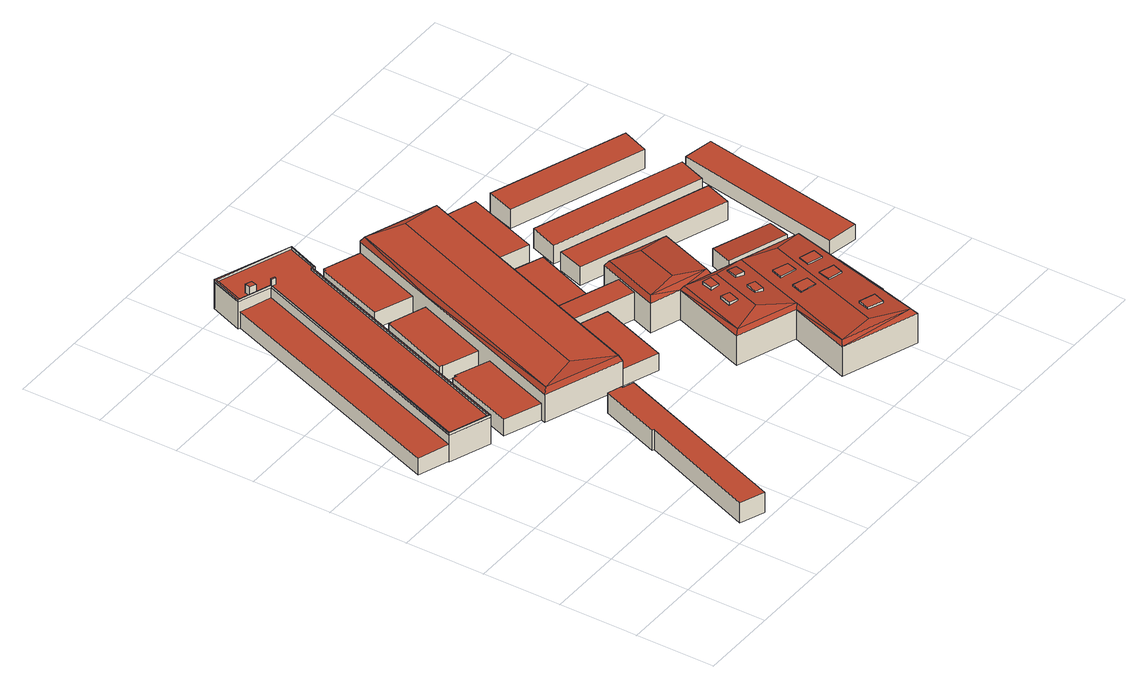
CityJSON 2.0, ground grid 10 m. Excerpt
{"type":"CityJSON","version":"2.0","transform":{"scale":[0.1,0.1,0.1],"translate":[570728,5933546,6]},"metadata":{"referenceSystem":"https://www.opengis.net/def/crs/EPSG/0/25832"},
"CityObjects":{
"building1":{"type":"Building","attributes":{"Grundfläche 2D":"79.797248","Grundhöhe NN":"6.569"},"geometry":[{"type":"Solid","lod":"3","boundaries":[[[[0,1,2,3,4,5,6,7]],[[8,9,4,3]],[[9,10,5,4]],[[10,11,6,5]],[[11,12,7,6]],[[12,13,0,7]],[[13,14,1,0]],[[14,15,2,1]],[[15,8,3,2]],[[10,9,8,15,14,13,12,11]]]],"semantics":{"surfaces":[{"type":"RoofSurface"},{"type":"WallSurface"},{"type":"GroundSurface"}],"values":[[0,1,1,1,1,1,1,1,1,2]]}}]},
"building2":{"type":"Building","attributes":{"Grundfläche 2D":"362.356813","Grundhöhe NN":"7.075"},"children":["building2-1","building2-2","building2-3","building2-4"],"geometry":[{"type":"Solid","lod":"3","boundaries":[[[[16,17,18,19,20,21,22,23,24]],[[25,26,27,28]],[[18,17,29,30]],[[19,18,30,31]],[[20,19,31,32]],[[21,20,32,33]],[[22,21,33,34]],[[27,23,22,34,35,28]],[[36,16,24,23,27,26,37]],[[17,16,36,29]],[[25,28,35,38]],[[26,25,38,37]],[[30,29,36,37,38,35,34,33,32,31]]]],"semantics":{"surfaces":[{"type":"RoofSurface"},{"type":"WallSurface"},{"type":"GroundSurface"}],"values":[[0,0,1,1,1,1,1,1,1,1,1,1,2]]}}]},
"building2-1":{"type":"BuildingInstallation","parents":["building2"],"geometry":[{"type":"MultiSurface","lod":"3","boundaries":[[[39,40,41,42]],[[42,41,43,44]],[[44,45,39,42]],[[45,46,40,39]],[[41,40,46,43]]],"semantics":{"surfaces":[{"type":"RoofSurface"},{"type":"WallSurface"}],"values":[0,1,1,1,1]}}]},
"building2-2":{"type":"BuildingInstallation","parents":["building2"],"geometry":[{"type":"MultiSurface","lod":"3","boundaries":[[[47,48,49,50]],[[51,52,50,49]],[[47,50,52,53]],[[53,54,48,47]],[[49,48,54,51]]],"semantics":{"surfaces":[{"type":"RoofSurface"},{"type":"WallSurface"}],"values":[0,1,1,1,1]}}]},
"building2-3":{"type":"BuildingInstallation","parents":["building2"],"geometry":[{"type":"MultiSurface","lod":"3","boundaries":[[[55,56,57,58]],[[17,18,57,56]],[[55,58,59,60]]],"semantics":{"surfaces":[{"type":"RoofSurface"},{"type":"WallSurface"}],"values":[0,1,1]}}]},
"building2-4":{"type":"BuildingInstallation","parents":["building2"],"geometry":[{"type":"MultiSurface","lod":"3","boundaries":[[[61,62,63,64,65,66,56,55,67,68,69,70,71,72,58,57,73]],[[60,74,67,55]],[[68,67,74,75]],[[75,76,69,68]],[[70,69,76,77]],[[71,70,77,78]],[[72,71,78,79]],[[58,72,79,59]],[[18,19,73,57]],[[19,20,61,73]],[[20,21,62,61]],[[21,22,63,62]],[[22,23,64,63]],[[23,24,16,66,65,64]],[[16,17,56,66]]],"semantics":{"surfaces":[{"type":"RoofSurface"},{"type":"WallSurface"}],"values":[0,1,1,1,1,1,1,1,1,1,1,1,1,1,1]}}]},
"building3":{"type":"Building","attributes":{"Grundfläche 2D":"647.611914","Grundhöhe NN":"7.028"},"geometry":[{"type":"Solid","lod":"3","boundaries":[[[[80,81,82,83,84,85,86,87]],[[88,89,90,91,92]],[[93,94,90]],[[90,94,91]],[[92,95,96]],[[92,91,95]],[[93,97,98,94]],[[99,100,101,102,96,95,98,97]],[[103,104,98,95]],[[104,103,91,94]],[[95,91,103]],[[104,94,98]],[[105,106,107,108]],[[109,110,111,112,113,114]],[[115,116,117,118]],[[119,120,121,122,123,124]],[[125,126,127,128]],[[85,84,129,130]],[[86,85,130,131]],[[87,86,131,132]],[[80,87,132,133]],[[81,80,133,134]],[[82,81,134,135]],[[83,82,135,136]],[[137,129,84,83,136,138,121,120,139,140,93,90,89,88,92,141,142,114,113]],[[97,93,140,143]],[[105,108,144,145,118,117,146,147,128,127,148,149,96,102,101,100,99,97,143,150]],[[92,96,149,141]],[[108,107,151,144]],[[106,105,150,152]],[[107,106,152,151]],[[109,114,142,153]],[[110,109,153,154]],[[111,110,154,155]],[[112,111,155,156]],[[113,112,156,137]],[[115,118,145,157]],[[116,115,157,158]],[[117,116,158,146]],[[122,121,138,159]],[[123,122,159,160]],[[124,123,160,161]],[[119,124,161,162]],[[120,119,162,139]],[[125,128,147,163]],[[126,125,163,164]],[[127,126,164,148]],[[159,138,136,135,134,133,132,131,130,129,137,156,155,154,153,142,141,149,148,164,163,147,146,158,157,145,144,151,152,150,143,140,139,162,161,160]]]],"semantics":{"surfaces":[{"type":"RoofSurface"},{"type":"WallSurface"},{"type":"GroundSurface"}],"values":[[0,0,0,0,0,0,0,0,0,0,0,0,0,0,0,0,0,1,1,1,1,1,1,1,1,1,1,1,1,1,1,1,1,1,1,1,1,1,1,1,1,1,1,1,1,1,1,2]]}}]},
"building4":{"type":"Building","attributes":{"Grundfläche 2D":"366.709079","Grundhöhe NN":"6.618"},"children":["building4-1","building4-2","building4-3","building4-4","building4-5","building4-6","building4-7","building4-8","building4-9"],"geometry":[{"type":"Solid","lod":"3","boundaries":[[[[165,166,167,168]],[[168,167,169]],[[167,170,169]],[[171,172,165]],[[172,166,165]],[[173,174,171]],[[174,175,172]],[[176,175,174,177]],[[172,175,176,178,166]],[[166,179,167]],[[179,166,178,180]],[[170,167,179,180]],[[178,176,177]],[[180,178,170]],[[174,172,171]],[[181,177,174,173]],[[182,177,181]],[[182,183,178,177]],[[184,178,183,185]],[[169,170,184]],[[170,178,184]],[[186,187,188,189]],[[190,191,192,193,194]],[[194,193,195,196]],[[169,192,191]],[[184,197,169]],[[197,192,169]],[[198,197,199]],[[197,184,199]],[[198,196,195,197]],[[200,197,195,201]],[[200,201,193,192]],[[195,193,201]],[[200,192,197]],[[202,203,204,205]],[[165,168,206,207]],[[171,165,207,208]],[[173,171,208,209]],[[188,210,211,182,181,173,209,212,189]],[[183,182,211,213]],[[168,169,214,206]],[[186,189,212,215]],[[187,186,215,216]],[[188,187,216,210]],[[205,217,218,191,190,194,219,220,202]],[[169,191,218,214]],[[185,199,184]],[[199,185,183,198]],[[198,183,213,221,196]],[[194,196,221,219]],[[205,204,222,217]],[[203,202,220,223]],[[204,203,223,222]],[[206,214,218,217,222,223,220,219,221,213,211,210,216,215,212,209,208,207]]]],"semantics":{"surfaces":[{"type":"RoofSurface"},{"type":"WallSurface"},{"type":"GroundSurface"}],"values":[[0,0,0,0,0,0,0,0,0,0,0,0,0,0,0,0,0,0,0,0,0,0,0,0,0,0,0,0,0,0,0,0,0,0,0,1,1,1,1,1,1,1,1,1,1,1,1,1,1,1,1,1,1,2]]}}]},
"building4-1":{"type":"BuildingInstallation","parents":["building4"],"geometry":[{"type":"MultiSurface","lod":"3","boundaries":[[[224,225,226,227,228]],[[229,230,226,225]],[[231,232,227,226,230]],[[232,233,228,227]],[[225,224,228,233,234,229]]],"semantics":{"surfaces":[{"type":"RoofSurface"},{"type":"WallSurface"}],"values":[0,1,1,1,1]}}]},
"building4-2":{"type":"BuildingInstallation","parents":["building4"],"geometry":[{"type":"MultiSurface","lod":"3","boundaries":[[[235,236,237,238]],[[239,236,235,240]],[[239,241,237,236]],[[241,242,238,237]],[[240,235,238,242]]],"semantics":{"surfaces":[{"type":"RoofSurface"},{"type":"WallSurface"}],"values":[0,1,1,1,1]}}]},
"building4-3":{"type":"BuildingInstallation","parents":["building4"],"geometry":[{"type":"MultiSurface","lod":"3","boundaries":[[[243,244,245,246]],[[246,245,247,248]],[[243,246,248,249]],[[244,243,249,250]],[[245,244,250,247]]],"semantics":{"surfaces":[{"type":"RoofSurface"},{"type":"WallSurface"}],"values":[0,1,1,1,1]}}]},
"building4-4":{"type":"BuildingInstallation","parents":["building4"],"geometry":[{"type":"MultiSurface","lod":"3","boundaries":[[[251,252,253,254]],[[254,253,255,256]],[[251,254,256,257]],[[252,251,257,258]],[[253,252,258,255]]],"semantics":{"surfaces":[{"type":"RoofSurface"},{"type":"WallSurface"}],"values":[0,1,1,1,1]}}]},
"building4-5":{"type":"BuildingInstallation","parents":["building4"],"geometry":[{"type":"MultiSurface","lod":"3","boundaries":[[[259,260,261,262]],[[263,264,260,259]],[[265,261,260,264,266]],[[265,267,262,261]],[[263,259,262,267,268]]],"semantics":{"surfaces":[{"type":"RoofSurface"},{"type":"WallSurface"}],"values":[0,1,1,1,1]}}]},
"building4-6":{"type":"BuildingInstallation","parents":["building4"],"geometry":[{"type":"MultiSurface","lod":"3","boundaries":[[[269,270,271,272]],[[272,271,273,274]],[[269,272,274,275]],[[270,269,275,276]],[[271,270,276,273]]],"semantics":{"surfaces":[{"type":"RoofSurface"},{"type":"WallSurface"}],"values":[0,1,1,1,1]}}]},
"building4-7":{"type":"BuildingInstallation","parents":["building4"],"geometry":[{"type":"MultiSurface","lod":"3","boundaries":[[[277,278,279,280]],[[280,279,281,282]],[[277,280,282,283]],[[278,277,283,284]],[[279,278,284,281]]],"semantics":{"surfaces":[{"type":"RoofSurface"},{"type":"WallSurface"}],"values":[0,1,1,1,1]}}]},
"building4-8":{"type":"BuildingInstallation","parents":["building4"],"geometry":[{"type":"MultiSurface","lod":"3","boundaries":[[[285,286,287,288]],[[289,290,288,287]],[[285,288,290,291]],[[291,292,286,285]],[[287,286,292,289]]],"semantics":{"surfaces":[{"type":"RoofSurface"},{"type":"WallSurface"}],"values":[0,1,1,1,1]}}]},
"building4-9":{"type":"BuildingInstallation","parents":["building4"],"geometry":[{"type":"MultiSurface","lod":"3","boundaries":[[[293,294,295,296]],[[296,295,297,298]],[[293,296,298,299]],[[294,293,299,300]],[[295,294,300,297]]],"semantics":{"surfaces":[{"type":"RoofSurface"},{"type":"WallSurface"}],"values":[0,1,1,1,1]}}]},
"building5":{"type":"Building","attributes":{"Grundfläche 2D":"70.108174","Grundhöhe NN":"7.028"},"geometry":[{"type":"Solid","lod":"3","boundaries":[[[[301,302,303,304]],[[305,306,304,303]],[[306,307,301,304]],[[307,308,302,301]],[[308,305,303,302]],[[308,307,306,305]]]],"semantics":{"surfaces":[{"type":"RoofSurface"},{"type":"WallSurface"},{"type":"GroundSurface"}],"values":[[0,1,1,1,1,2]]}}]},
"building6":{"type":"Building","attributes":{"Grundfläche 2D":"23.195525","Grundhöhe NN":"7.040"},"geometry":[{"type":"Solid","lod":"3","boundaries":[[[[309,310,311,312]],[[313,314,312,311]],[[314,315,309,312]],[[315,316,310,309]],[[316,313,311,310]],[[316,315,314,313]]]],"semantics":{"surfaces":[{"type":"RoofSurface"},{"type":"WallSurface"},{"type":"GroundSurface"}],"values":[[0,1,1,1,1,2]]}}]},
"building7":{"type":"Building","attributes":{"Grundfläche 2D":"71.974002","Grundhöhe NN":"7.028"},"geometry":[{"type":"Solid","lod":"3","boundaries":[[[[317,318,319,320]],[[321,322,320,319]],[[322,323,317,320]],[[323,324,318,317]],[[324,321,319,318]],[[324,323,322,321]]]],"semantics":{"surfaces":[{"type":"RoofSurface"},{"type":"WallSurface"},{"type":"GroundSurface"}],"values":[[0,1,1,1,1,2]]}}]},
"building8":{"type":"Building","attributes":{"Grundfläche 2D":"64.726806","Grundhöhe NN":"7.028"},"geometry":[{"type":"Solid","lod":"3","boundaries":[[[[325,326,327,328]],[[329,330,328,327]],[[330,331,325,328]],[[331,332,326,325]],[[332,329,327,326]],[[332,331,330,329]]]],"semantics":{"surfaces":[{"type":"RoofSurface"},{"type":"WallSurface"},{"type":"GroundSurface"}],"values":[[0,1,1,1,1,2]]}}]},
"building9":{"type":"Building","attributes":{"Grundfläche 2D":"85.208874","Grundhöhe NN":"6.781"},"geometry":[{"type":"Solid","lod":"3","boundaries":[[[[333,334,335,336]],[[337,338,336,335]],[[338,339,333,336]],[[339,340,334,333]],[[340,337,335,334]],[[340,339,338,337]]]],"semantics":{"surfaces":[{"type":"RoofSurface"},{"type":"WallSurface"},{"type":"GroundSurface"}],"values":[[0,1,1,1,1,2]]}}]}
},
"vertices":[
[218,251,33],[188,173,33],[191,172,33],[132,21,33],[163,9,33],[249,238,33],[235,243,33],[236,245,33],[132,21,6],[163,9,6],[249,238,6],[235,243,6],[236,245,6],[218,251,6],[188,173,6],[191,172,6],
[43,340,47],[95,321,47],[209,630,47],[212,628,47],[228,670,47],[132,706,47],[116,664,47],[157,649,47],[43,341,47],[5,355,33],[43,341,34],[157,649,34],[118,663,33],[95,321,11],[209,630,11],[212,628,11],[228,670,11],[132,706,11],[116,664,11],[118,663,11],[43,340,11],[43,341,11],[5,355,11],
[165,648,56],[166,650,56],[161,652,56],[160,650,56],[161,652,47],[160,650,47],[165,648,47],[166,650,47],
[140,657,59],[142,664,59],[134,667,59],[132,660,59],[134,667,47],[132,660,47],[140,657,47],[142,664,47],
[94,323,50],[95,321,50],[209,630,50],[208,631,50],[208,631,47],[94,323,47],
[228,670,50],[132,706,50],[116,664,50],[157,649,50],[43,341,50],[43,340,50],[44,341,50],[158,650,50],[118,664,50],[133,704,50],[227,670,50],[212,630,50],[212,628,50],[44,341,47],[158,650,47],[118,664,47],[133,704,47],[227,670,47],[212,630,47],
[157,429,32],[160,428,32],[160,427,32],[204,410,32],[238,502,32],[194,518,32],[193,517,32],[190,518,32],[280,615,47],[246,524,47],[238,502,47],[282,611,54],[281,616,47],[161,295,47],[166,297,54],[373,578,54],[378,580,47],[259,259,47],[257,263,54],[303,377,47],[335,464,47],[344,488,47],[377,578,47],[325,586,56],[217,300,56],[260,262,33],[308,245,33],[340,333,33],[293,350,33],[234,632,32],[233,629,32],[231,630,32],[199,542,32],[246,524,32],[280,615,32],[350,360,33],[383,446,33],[335,464,33],[303,377,33],[116,318,32],[163,300,32],[196,390,32],[153,407,32],[153,404,32],[148,406,32],[392,470,34],[425,562,34],[377,578,34],[344,488,34],[238,502,10],[194,518,10],[193,517,10],[190,518,10],[157,429,10],[160,428,10],[160,427,10],[204,410,10],[246,524,10],[196,390,10],[163,300,10],[161,295,10],[281,616,10],[280,615,10],[259,259,10],[293,350,10],[303,377,10],[335,464,10],[344,488,10],[377,578,10],[378,580,10],[260,262,10],[340,333,10],[308,245,10],[234,632,10],[233,629,10],[231,630,10],[199,542,10],[350,360,10],[383,446,10],[153,407,10],[153,404,10],[148,406,10],[116,318,10],[392,470,10],[425,562,10],
[443,156,46],[447,158,51],[372,185,51],[367,183,46],[402,280,46],[405,277,51],[414,77,46],[419,80,51],[510,43,46],[507,50,51],[465,76,53],[516,229,53],[553,227,51],[479,252,51],[414,189,56],[437,256,56],[528,111,46],[558,229,46],[445,268,45],[444,267,46],[444,268,45],[540,108,33],[558,178,33],[547,186,33],[528,111,33],[374,321,46],[364,293,46],[369,296,53],[395,368,53],[393,373,46],[467,342,53],[472,344,46],[442,272,53],[445,268,46],[444,268,46],[408,294,56],[428,348,55],[384,348,43],[303,377,43],[293,350,43],[374,321,43],[367,183,6],[443,156,6],[414,77,6],[510,43,6],[547,186,6],[558,229,6],[528,111,6],[445,268,6],[402,280,6],[540,108,6],[558,178,6],[374,321,6],[364,293,6],[393,373,6],[384,348,6],[472,344,6],[293,350,6],[303,377,6],
[533,194,54],[514,199,54],[510,186,54],[529,180,54],[533,193,54],[514,199,52],[510,186,52],[526,181,52],[529,180,52],[533,193,52],[533,194,52],
[416,225,57],[405,229,57],[400,215,57],[411,211,57],[405,229,53],[416,225,55],[400,215,53],[411,211,55],
[455,232,58],[460,246,56],[449,250,56],[444,236,58],[449,250,55],[444,236,55],[455,232,53],[460,246,53],
[416,260,57],[412,246,57],[422,243,57],[427,257,57],[422,243,55],[427,257,55],[416,260,53],[412,246,53],
[504,167,54],[500,152,54],[518,147,54],[523,161,54],[504,167,52],[500,152,52],[518,147,52],[508,150,52],[523,161,52],[516,163,52],
[443,199,57],[448,213,57],[438,217,57],[433,203,57],[438,217,54],[433,203,55],[443,199,53],[448,213,53],
[484,158,54],[488,172,54],[469,178,54],[464,164,54],[469,178,52],[464,164,52],[484,158,53],[488,172,53],
[494,191,54],[498,204,54],[479,211,54],[474,197,54],[479,211,52],[474,197,52],[494,191,53],[498,204,52],
[498,80,55],[503,94,55],[483,101,55],[479,87,55],[483,101,52],[479,87,52],[498,80,52],[503,94,52],
[576,335,35],[588,368,35],[399,434,35],[388,401,35],[399,434,10],[388,401,10],[576,335,10],[588,368,10],
[562,248,35],[571,276,33],[498,302,33],[487,274,35],[498,302,10],[487,274,10],[562,248,10],[571,276,10],
[595,381,35],[607,415,36],[417,481,36],[405,447,35],[417,481,10],[405,447,10],[595,381,10],[607,415,10],
[603,461,36],[615,494,37],[443,555,37],[432,521,36],[443,555,10],[432,521,10],[603,461,10],[615,494,10],
[626,202,28],[664,416,28],[626,423,28],[587,209,28],[626,423,8],[587,209,8],[626,202,8],[664,416,8]
]}
